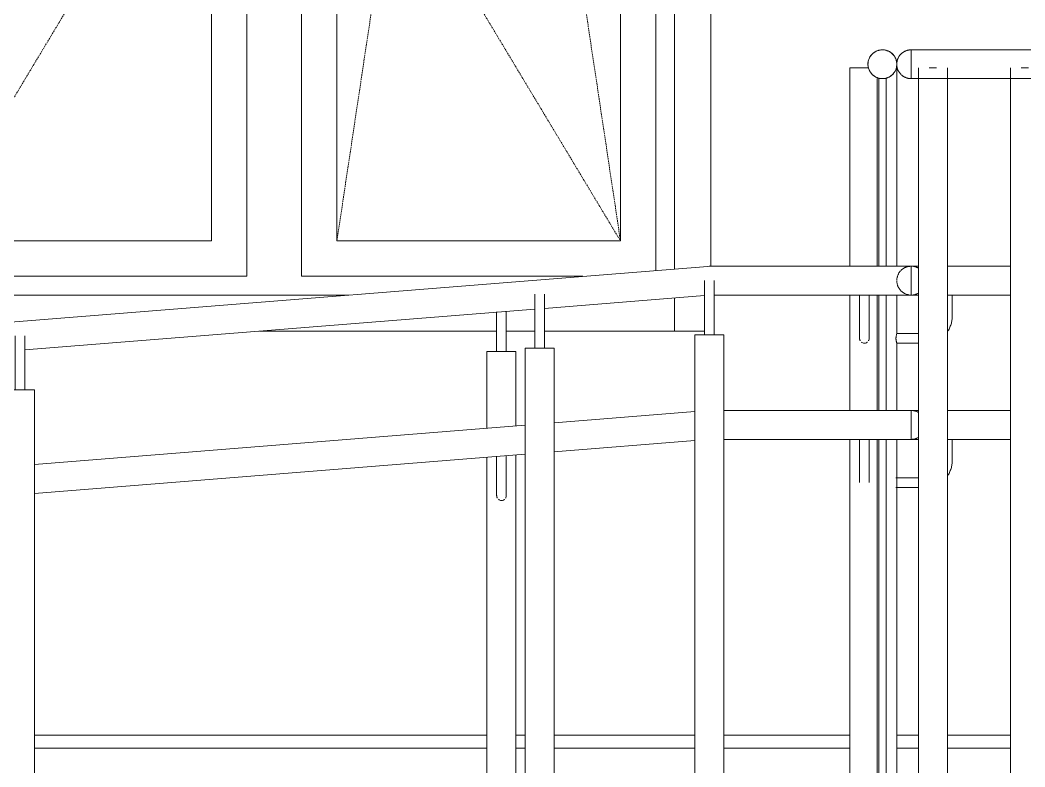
# Model space of a CAD drawing. Header units: millimetres. Extents: x -515342 to 330399, y -224905 to 507333.
# Drawn here: x 224521 to 225914, y -50973 to -49938 of the extents above; entities that cross this region are included whole.
import ezdxf

# ---------------------------------------------------------------- set-up
doc = ezdxf.new("R2010")
doc.units = ezdxf.units.MM
doc.linetypes.add('ASVP_Штриховая_ш2 п1', pattern=[3, 2, -1])
doc.layers.get('0').update_dxf_attribs({"lineweight": 0})
for name, color, linetype, lineweight in [('Витраж', 7, 'Continuous', 0), ('Ограждение', 7, 'Continuous', 0), ('Окна', 7, 'Continuous', 0), ('Окна открывание', 7, 'Continuous', 0), ('Стены внутренние', 7, 'Continuous', 0)]:
    doc.layers.add(name, color=color, linetype=linetype, lineweight=lineweight)

# ---------------------------------------------------------------- blocks, each defined once
blk = doc.blocks.new('Окно_ПВХ_2Створки_1Фрамуга-верх - АР_Окно_ОП_1820_h_х11700_2ст1фр-в-V136-Фасад А_-Д')
at = {"layer": 'Окна'}
for p, q in [((4901.9, 836), (4901.9, 2242)), ((4977.9, 836), (4977.9, 2242)), ((5468.9, 844.1), (5468.9, 2242)), ((4852.9, 2193), (4852.9, 885)), ((5026.9, 2193), (5026.9, 885)), ((5419.9, 2193), (5419.9, 885)), ((4459.9, 885), (4852.9, 885)), ((5026.9, 885), (5419.9, 885)), ((4410.9, 836), (4901.9, 836)), ((4977.9, 836), (5367.9, 836))]:
    blk.add_line(p, q, dxfattribs=at)
at = {"layer": 'Окна открывание', "linetype": 'ASVP_Штриховая_ш2 п1'}
for p, q in [((5223.4, 2193), (5026.9, 885)), ((5419.9, 885), (5223.4, 2193)), ((4852.9, 1539), (4459.9, 885)), ((5026.9, 1539), (5419.9, 885))]:
    blk.add_line(p, q, dxfattribs=at)
blk = doc.blocks.new('Прямоугольный импост - АР_Откос_Металлический_50х330 Коричневый Левый-V153-Фасад А_-Д')
at = {"layer": 'Витраж'}
for p, q in [((4384.9, 760), (4384.9, 810)), ((5042.9, 810), (4384.9, 810)), ((5494.9, 806), (5494.9, 760)), ((4417.9, 760), (4384.9, 760)), ((5248.5, 760), (4919.4, 760)), ((5301.4, 760), (5261.4, 760)), ((5494.9, 760), (5314.3, 760))]:
    blk.add_line(p, q, dxfattribs=at)
blk = doc.blocks.new('Прямоугольный импост - АР_Откос_Металлический_50х330 Коричневый Правый-V154-Фасад А_-Д')
at = {"layer": 'Витраж'}
for p, q in [((5494.9, 2620), (5494.9, 846.2)), ((5544.9, 2620), (5544.9, 850)), ((5494.9, 806), (5494.9, 760)), ((5536.4, 760), (5494.9, 760))]:
    blk.add_line(p, q, dxfattribs=at)
blk = doc.blocks.new('Ограждение - АР_Ограждение_Балясина_D40 доп поручень 700-9726300-Фасад А_-Д')
at = {"layer": 'Ограждение'}
for p, q in [((5301.2, 736.2), (5301.2, 784.5)), ((5314.5, 784.5), (5314.5, 736.2)), ((5287.9, -89.6), (5287.9, 736.2)), ((5307.9, 736.2), (5287.9, 736.2)), ((5327.9, 736.2), (5307.9, 736.2)), ((5327.9, 736.2), (5327.9, -92.8)), ((5327.9, -167.1), (5327.9, -218.8)), ((5287.9, -218.8), (5287.9, -170.3)), ((5307.9, -218.8), (5293.7, -218.8)), ((5322, -218.8), (5307.9, -218.8))]:
    blk.add_line(p, q, dxfattribs=at)
at = {"layer": 'Ограждение', "flags": 128}
for points in [[(5301.2, 784.5), (5301.2, 785.6), (5301.2, 786.7), (5301.2, 787.7), (5301.2, 788.8), (5301.2, 789.8), (5301.2, 790.9), (5301.2, 791.9), (5301.2, 792.9), (5301.2, 793.9), (5301.2, 794.9), (5301.2, 795.9), (5301.2, 796.8), (5301.2, 797.8), (5301.2, 798.7), (5301.2, 799.6), (5301.2, 800.5), (5301.2, 801.3), (5301.2, 802.1), (5301.2, 802.9), (5301.2, 803.7), (5301.2, 804.4), (5301.2, 805.1), (5301.2, 805.7), (5301.2, 806.4), (5301.2, 807), (5301.2, 807.5), (5301.2, 808.1), (5301.2, 808.5), (5301.2, 809), (5301.2, 809.4), (5301.2, 809.8), (5301.2, 810.1), (5301.2, 810.4), (5301.2, 810.6), (5301.2, 810.8), (5301.2, 811), (5301.2, 811.1), (5301.2, 811.2), (5301.2, 811.2)], [(5314.5, 811.2), (5314.5, 811.2), (5314.5, 811.1), (5314.5, 811), (5314.5, 810.9), (5314.5, 810.7), (5314.5, 810.4), (5314.5, 810.2), (5314.5, 809.8), (5314.5, 809.5), (5314.5, 809.1), (5314.5, 808.7), (5314.5, 808.2), (5314.5, 807.7), (5314.5, 807.1), (5314.5, 806.5), (5314.5, 805.9), (5314.5, 805.3), (5314.5, 804.6), (5314.5, 803.9), (5314.5, 803.1), (5314.5, 802.3), (5314.5, 801.5), (5314.5, 800.7), (5314.5, 799.8), (5314.5, 798.9), (5314.5, 798), (5314.5, 797.1), (5314.5, 796.2), (5314.5, 795.2), (5314.5, 794.2), (5314.5, 793.2), (5314.5, 792.2), (5314.5, 791.2), (5314.5, 790.1), (5314.5, 789.1), (5314.5, 788), (5314.5, 787), (5314.5, 785.9), (5314.5, 784.8), (5314.5, 784.5)]]:
    blk.add_lwpolyline(points, dxfattribs=at)
blk = doc.blocks.new('Ограждение - АР_Ограждение_Балясина_D40 доп поручень 700-V161-Фасад А_-Д')
at = {"layer": 'Ограждение'}
for p, q in [((4581.2, 678.6), (4581.2, 726.9)), ((4594.5, 726.9), (4594.5, 678.6)), ((4567.9, -32), (4567.9, 678.6)), ((4587.9, 678.6), (4567.9, 678.6)), ((4607.9, 678.6), (4587.9, 678.6)), ((4607.9, 678.6), (4607.9, -35.2)), ((4567.9, -187.8), (4567.9, -72.1)), ((4607.9, -75.3), (4607.9, -184.6)), ((4567.9, -232), (4567.9, -227.8)), ((4607.9, -224.6), (4607.9, -235.2)), ((4567.9, -276.4), (4567.9, -272.1)), ((4587.9, -276.4), (4573.7, -276.4)), ((4602, -276.4), (4587.9, -276.4))]:
    blk.add_line(p, q, dxfattribs=at)
at = {"layer": 'Ограждение', "flags": 128}
for points in [[(4581.2, 726.9), (4581.2, 728), (4581.2, 729.1), (4581.2, 730.1), (4581.2, 731.2), (4581.2, 732.2), (4581.2, 733.3), (4581.2, 734.3), (4581.2, 735.3), (4581.2, 736.3), (4581.2, 737.3), (4581.2, 738.3), (4581.2, 739.2), (4581.2, 740.2), (4581.2, 741.1), (4581.2, 742), (4581.2, 742.9), (4581.2, 743.7), (4581.2, 744.5), (4581.2, 745.3), (4581.2, 746.1), (4581.2, 746.8), (4581.2, 747.5), (4581.2, 748.1), (4581.2, 748.8), (4581.2, 749.4), (4581.2, 749.9), (4581.2, 750.5), (4581.2, 750.9), (4581.2, 751.4), (4581.2, 751.8), (4581.2, 752.2), (4581.2, 752.5), (4581.2, 752.8), (4581.2, 753), (4581.2, 753.2), (4581.2, 753.4), (4581.2, 753.5), (4581.2, 753.6), (4581.2, 753.6)], [(4594.5, 753.6), (4594.5, 753.6), (4594.5, 753.5), (4594.5, 753.4), (4594.5, 753.3), (4594.5, 753.1), (4594.5, 752.8), (4594.5, 752.6), (4594.5, 752.2), (4594.5, 751.9), (4594.5, 751.5), (4594.5, 751.1), (4594.5, 750.6), (4594.5, 750.1), (4594.5, 749.5), (4594.5, 748.9), (4594.5, 748.3), (4594.5, 747.7), (4594.5, 747), (4594.5, 746.3), (4594.5, 745.5), (4594.5, 744.7), (4594.5, 743.9), (4594.5, 743.1), (4594.5, 742.2), (4594.5, 741.3), (4594.5, 740.4), (4594.5, 739.5), (4594.5, 738.6), (4594.5, 737.6), (4594.5, 736.6), (4594.5, 735.6), (4594.5, 734.6), (4594.5, 733.6), (4594.5, 732.5), (4594.5, 731.5), (4594.5, 730.4), (4594.5, 729.4), (4594.5, 728.3), (4594.5, 727.2), (4594.5, 726.9)]]:
    blk.add_lwpolyline(points, dxfattribs=at)
blk = doc.blocks.new('Ограждение - АР_Ограждение_Балясина_D40 доп поручень 700-V178-Фасад А_-Д')
at = {"layer": 'Ограждение'}
for p, q in [((5536.2, 755), (5536.2, 803.3)), ((5549.5, 803.3), (5549.5, 755)), ((5522.9, -108.4), (5522.9, 755)), ((5542.9, 755), (5522.9, 755)), ((5562.9, 755), (5542.9, 755)), ((5562.9, 755), (5562.9, -50)), ((5562.9, -100), (5562.9, -110)), ((5522.9, -200), (5522.9, -151.5)), ((5562.9, -150), (5562.9, -200)), ((5542.9, -200), (5528.7, -200)), ((5557, -200), (5542.9, -200))]:
    blk.add_line(p, q, dxfattribs=at)
at = {"layer": 'Ограждение', "flags": 128}
for points in [[(5536.2, 803.3), (5536.2, 804.4), (5536.2, 805.5), (5536.2, 806.5), (5536.2, 807.6), (5536.2, 808.6), (5536.2, 809.7), (5536.2, 810.7), (5536.2, 811.7), (5536.2, 812.7), (5536.2, 813.7), (5536.2, 814.7), (5536.2, 815.6), (5536.2, 816.6), (5536.2, 817.5), (5536.2, 818.4), (5536.2, 819.3), (5536.2, 820.1), (5536.2, 820.9), (5536.2, 821.7), (5536.2, 822.5), (5536.2, 823.2), (5536.2, 823.9), (5536.2, 824.5), (5536.2, 825.2), (5536.2, 825.8), (5536.2, 826.3), (5536.2, 826.9), (5536.2, 827.3), (5536.2, 827.8), (5536.2, 828.2), (5536.2, 828.6), (5536.2, 828.9), (5536.2, 829.2), (5536.2, 829.4), (5536.2, 829.6), (5536.2, 829.8), (5536.2, 829.9), (5536.2, 830), (5536.2, 830)], [(5549.5, 830), (5549.5, 830), (5549.5, 829.9), (5549.5, 829.8), (5549.5, 829.7), (5549.5, 829.5), (5549.5, 829.2), (5549.5, 829), (5549.5, 828.6), (5549.5, 828.3), (5549.5, 827.9), (5549.5, 827.5), (5549.5, 827), (5549.5, 826.5), (5549.5, 825.9), (5549.5, 825.3), (5549.5, 824.7), (5549.5, 824.1), (5549.5, 823.4), (5549.5, 822.7), (5549.5, 821.9), (5549.5, 821.1), (5549.5, 820.3), (5549.5, 819.5), (5549.5, 818.6), (5549.5, 817.7), (5549.5, 816.8), (5549.5, 815.9), (5549.5, 815), (5549.5, 814), (5549.5, 813), (5549.5, 812), (5549.5, 811), (5549.5, 810), (5549.5, 808.9), (5549.5, 807.9), (5549.5, 806.8), (5549.5, 805.8), (5549.5, 804.7), (5549.5, 803.6), (5549.5, 803.3)]]:
    blk.add_lwpolyline(points, dxfattribs=at)
blk = doc.blocks.new('Ограждение - Ограждение-9721694-Фасад А_-Д')
for name in ['Ограждение - АР_Ограждение_Балясина_D40 доп поручень 700-V178-Фасад А_-Д', 'Ограждение - АР_Ограждение_Балясина_D40 доп поручень 700-9726300-Фасад А_-Д', 'Ограждение - АР_Ограждение_Балясина_D40 доп поручень 700-V161-Фасад А_-Д']:
    blk.add_blockref(name, (0, 0))
blk = doc.blocks.new('Ограждение - АР_Ограждение_Балясина_D40 доп поручень 700-V180-Фасад А_-Д')
at = {"layer": 'Ограждение'}
for p, q in [((5248.3, 780.3), (5248.3, 732)), ((5261.6, 732), (5261.6, 780.3)), ((5234.9, 732), (5234.9, 625.9)), ((5234.9, 732), (5254.9, 732)), ((5254.9, 732), (5274.9, 732)), ((5274.9, 628.6), (5274.9, 732)), ((5234.9, 585.3), (5234.9, -74.6)), ((5248.3, 586.3), (5248.3, 558.6)), ((5261.6, 558.6), (5261.6, 587.4)), ((5274.9, -71.4), (5274.9, 588.5))]:
    blk.add_line(p, q, dxfattribs=at)
at = {"layer": 'Ограждение', "flags": 128}
for points in [[(5248.3, 780.3), (5248.3, 781.4), (5248.3, 782.4), (5248.3, 783.5), (5248.3, 784.5), (5248.3, 785.6), (5248.3, 786.6)], [(5261.6, 786.9), (5261.6, 785.9), (5261.6, 784.8), (5261.6, 783.8), (5261.6, 782.7), (5261.6, 781.7), (5261.6, 780.6), (5261.6, 780.3)], [(5248.3, 558.6), (5248.3, 557.6), (5248.3, 556.5), (5248.3, 555.4), (5248.3, 554.4), (5248.3, 553.3), (5248.3, 552.3), (5248.3, 551.3), (5248.3, 550.2), (5248.3, 549.2), (5248.3, 548.2), (5248.3, 547.3), (5248.3, 546.3), (5248.3, 545.4), (5248.3, 544.5), (5248.3, 543.6), (5248.3, 542.7), (5248.3, 541.9), (5248.3, 541.1), (5248.3, 540.3), (5248.3, 539.5), (5248.3, 538.8), (5248.3, 538.1), (5248.3, 537.4), (5248.3, 536.8), (5248.3, 536.2), (5248.3, 535.6), (5248.3, 535.1), (5248.3, 534.6), (5248.3, 534.2), (5248.3, 533.8), (5248.3, 533.4), (5248.3, 533.1), (5248.3, 532.8), (5248.3, 532.6), (5248.3, 532.4), (5248.3, 532.2), (5248.3, 532.1), (5248.3, 532), (5248.3, 532)], [(5261.6, 532), (5261.6, 532), (5261.6, 532.1), (5261.6, 532.2), (5261.6, 532.3), (5261.6, 532.5), (5261.6, 532.7), (5261.6, 533), (5261.6, 533.3), (5261.6, 533.7), (5261.6, 534.1), (5261.6, 534.5), (5261.6, 535), (5261.6, 535.5), (5261.6, 536), (5261.6, 536.6), (5261.6, 537.2), (5261.6, 537.9), (5261.6, 538.6), (5261.6, 539.3), (5261.6, 540.1), (5261.6, 540.8), (5261.6, 541.6), (5261.6, 542.5), (5261.6, 543.3), (5261.6, 544.2), (5261.6, 545.1), (5261.6, 546.1), (5261.6, 547), (5261.6, 548), (5261.6, 549), (5261.6, 550), (5261.6, 551), (5261.6, 552), (5261.6, 553.1), (5261.6, 554.1), (5261.6, 555.2), (5261.6, 556.2), (5261.6, 557.3), (5261.6, 558.3), (5261.6, 558.6)]]:
    blk.add_lwpolyline(points, dxfattribs=at)
at = {"layer": 'Ограждение'}
for points, knots in [([(5249.2, 528.6), (5249, 529), (5248.7, 529.7), (5248.4, 530.7), (5248.3, 531.5), (5248.3, 532.1), (5248.3, 532.5), (5248.3, 532.6)], [0.3333333, 0.3333333, 0.3333333, 0.3333333, 0.3888889, 0.4444444, 0.4791667, 0.5138889, 0.5283723, 0.5283723, 0.5283723, 0.5283723]), ([(5261.6, 532.4), (5261.6, 532.2), (5261.6, 531.7), (5261.5, 530.9), (5261.3, 530), (5261, 529.2), (5260.8, 528.7), (5260.7, 528.6)], [0.4791667, 0.4791667, 0.4791667, 0.4791667, 0.5138889, 0.5486111, 0.5833333, 0.6527778, 0.6666667, 0.6666667, 0.6666667, 0.6666667]), ([(5259.2, 526.9), (5259.2, 526.8), (5258.7, 526.4), (5257.4, 525.6), (5256, 525.3), (5254.9, 525.3)], [0.7777778, 0.7777778, 0.7777778, 0.7777778, 0.7916667, 0.8611111, 1, 1, 1, 1])]:
    blk.add_open_spline(points, degree=3, knots=knots, dxfattribs=at)
blk.add_open_spline([(5254.9, 525.3), (5254.1, 525.3), (5252.6, 525.6), (5251.2, 526.4), (5250.7, 526.9)], degree=3, dxfattribs=at)
blk = doc.blocks.new('Ограждение - Ограждение-9721698-Фасад А_-Д')
blk.add_blockref('Ограждение - АР_Ограждение_Балясина_D40 доп поручень 700-V180-Фасад А_-Д', (0, 0))
blk = doc.blocks.new('Тип верхнего поручня - АР_Ограждение_Ограничение_D40-138916-Фасад А_-Д')
at = {"layer": 'Ограждение', "flags": 128}
for points in [[(5822.9, 850), (5823.7, 850), (5824.5, 849.9), (5825.2, 849.9), (5826, 849.7), (5826.8, 849.6), (5827.6, 849.4), (5828.4, 849.2), (5829.1, 849), (5829.9, 848.7), (5830.6, 848.4), (5831.4, 848.1), (5832.1, 847.7), (5832.8, 847.4)], [(5833, 812.8), (5832.3, 812.4), (5831.6, 812), (5830.8, 811.7), (5830.1, 811.4), (5829.3, 811.1), (5828.6, 810.8), (5827.8, 810.6), (5827, 810.4), (5826.3, 810.3), (5825.5, 810.2), (5824.7, 810.1), (5823.9, 810), (5823.1, 810), (5822.9, 810)]]:
    blk.add_lwpolyline(points, dxfattribs=at)
blk = doc.blocks.new('Тип верхнего поручня - Верхний поручень_Внутренний_-9721743-Фасад А_-Д')
at = {"layer": 'Ограждение'}
for p, q in [((5540.9, 849.8), (-455.2, 370.2)), ((5822.9, 850), (5544.8, 850)), ((5822.9, 850), (5822.9, 830)), ((5822.9, 830), (5822.9, 810)), ((5314.5, 791.6), (5536.2, 809.3)), ((5549.5, 810), (5822.9, 810)), ((4594.5, 734), (5301.2, 790.5))]:
    blk.add_line(p, q, dxfattribs=at)
at = {"layer": 'Ограждение', "flags": 128}
blk.add_lwpolyline([(5544.8, 850), (5542.8, 850), (5540.9, 849.8)], dxfattribs=at)
blk = doc.blocks.new('Тип перил - АР_Ограждение_Ограничение_D40-138916-Фасад А_-Д')
at = {"layer": 'Ограждение', "flags": 128}
for points in [[(5822.9, 650), (5823.7, 650), (5824.5, 649.9), (5825.2, 649.9), (5826, 649.7), (5826.8, 649.6), (5827.6, 649.4), (5828.4, 649.2), (5829.1, 649), (5829.9, 648.7), (5830.6, 648.4), (5831.4, 648.1), (5832.1, 647.7), (5832.8, 647.4)], [(5833, 612.8), (5832.3, 612.4), (5831.6, 612), (5830.8, 611.7), (5830.1, 611.4), (5829.3, 611.1), (5828.6, 610.8), (5827.8, 610.6), (5827, 610.4), (5826.3, 610.3), (5825.5, 610.2), (5824.7, 610.1), (5823.9, 610), (5823.1, 610), (5822.9, 610)]]:
    blk.add_lwpolyline(points, dxfattribs=at)
blk = doc.blocks.new('Тип перил - Перила_Внутренний_-9721764-Фасад А_-Д')
at = {"layer": 'Ограждение'}
for p, q in [((5522.9, 648.4), (5327.8, 632.8)), ((5822.9, 650), (5563.1, 650)), ((5822.9, 650), (5822.9, 630)), ((5287.9, 629.6), (4607.8, 575.2)), ((5822.9, 630), (5822.9, 610)), ((5327.7, 592.7), (5522.9, 608.3)), ((5563.1, 610), (5822.9, 610)), ((4607.7, 535.1), (5287.9, 589.5))]:
    blk.add_line(p, q, dxfattribs=at)
blk = doc.blocks.new('Тип верхнего поручня - Верхний поручень_Внутренний_-9721785-Фасад А_-Д')
at = {"layer": 'Ограждение', "flags": 128}
blk.add_lwpolyline([(5544.8, 850), (5542.8, 850), (5540.9, 849.8)], dxfattribs=at)
blk = doc.blocks.new('Ограждение - АР_Ограждение_Ограничение_D40-138916-Фасад А_-Д')
at = {"layer": 'Ограждение', "flags": 128}
for points in [[(5802.8, 830.8), (5802.8, 831.6), (5802.9, 832.4), (5803, 833.2), (5803.2, 834), (5803.4, 834.8), (5803.6, 835.5), (5803.8, 836.3), (5804.1, 837), (5804.4, 837.8), (5804.7, 838.5), (5805, 839.2), (5805.4, 839.9), (5805.8, 840.6), (5806.3, 841.3), (5806.7, 841.9), (5807.2, 842.6), (5807.7, 843.2), (5808.3, 843.8), (5808.8, 844.3), (5809.4, 844.9), (5810, 845.4), (5810.7, 845.9), (5811.3, 846.4), (5812, 846.8), (5812.7, 847.2), (5813.4, 847.6), (5814.1, 848), (5814.8, 848.3), (5815.5, 848.6), (5816.3, 848.9), (5817, 849.2), (5817.8, 849.4), (5818.6, 849.6), (5819.4, 849.7), (5820.2, 849.8), (5821, 849.9), (5821.8, 850), (5822.6, 850), (5822.8, 850)], [(5822.8, 810), (5822, 810), (5821.2, 810.1), (5820.4, 810.1), (5819.6, 810.3), (5818.8, 810.4), (5818, 810.6), (5817.3, 810.8), (5816.5, 811), (5815.7, 811.3), (5815, 811.6), (5814.3, 811.9), (5813.5, 812.3), (5812.8, 812.6), (5812.2, 813.1), (5811.5, 813.5), (5810.8, 814), (5810.2, 814.4), (5809.6, 815), (5809, 815.5), (5808.4, 816.1), (5807.9, 816.7), (5807.4, 817.3), (5806.9, 817.9), (5806.4, 818.5), (5805.9, 819.2), (5805.5, 819.9), (5805.1, 820.6), (5804.8, 821.3), (5804.4, 822), (5804.1, 822.8), (5803.9, 823.5), (5803.6, 824.3), (5803.4, 825), (5803.2, 825.8), (5803.1, 826.6), (5802.9, 827.4), (5802.9, 828.2), (5802.8, 829), (5802.8, 829.8)]]:
    blk.add_lwpolyline(points, dxfattribs=at)
blk = doc.blocks.new('Ограждение - АР_Ограждение_Ограничение_D40-V230-Фасад А_-Д')
at = {"layer": 'Ограждение', "flags": 128}
for points in [[(5802.8, 1130), (5802.8, 1130.8), (5802.8, 1131.6), (5802.9, 1132.4), (5803, 1133.2), (5803.2, 1134), (5803.4, 1134.8), (5803.6, 1135.5), (5803.8, 1136.3), (5804.1, 1137), (5804.4, 1137.8), (5804.7, 1138.5), (5805, 1139.2), (5805.4, 1139.9), (5805.8, 1140.6), (5806.3, 1141.3), (5806.7, 1141.9), (5807.2, 1142.6), (5807.7, 1143.2), (5808.3, 1143.8), (5808.8, 1144.3), (5809.4, 1144.9), (5810, 1145.4), (5810.7, 1145.9), (5811.3, 1146.4), (5812, 1146.8), (5812.7, 1147.2), (5813.4, 1147.6), (5814.1, 1148), (5814.8, 1148.3), (5815.5, 1148.6), (5816.3, 1148.9), (5817, 1149.2), (5817.8, 1149.4), (5818.6, 1149.6), (5819.4, 1149.7), (5820.2, 1149.8), (5821, 1149.9), (5821.8, 1150), (5822.6, 1150), (5822.8, 1150)], [(5822.8, 1110), (5822, 1110), (5821.2, 1110.1), (5820.4, 1110.1), (5819.6, 1110.3), (5818.8, 1110.4), (5818, 1110.6), (5817.3, 1110.8), (5816.5, 1111), (5815.7, 1111.3), (5815, 1111.6), (5814.3, 1111.9), (5813.5, 1112.3), (5812.8, 1112.6), (5812.2, 1113.1), (5811.5, 1113.5), (5810.8, 1114), (5810.2, 1114.4), (5809.6, 1115), (5809, 1115.5), (5808.4, 1116.1), (5807.9, 1116.7), (5807.4, 1117.3), (5806.9, 1117.9), (5806.4, 1118.5), (5805.9, 1119.2), (5805.5, 1119.9), (5805.1, 1120.6), (5804.8, 1121.3), (5804.4, 1122), (5804.1, 1122.8), (5803.9, 1123.5), (5803.6, 1124.3), (5803.4, 1125), (5803.2, 1125.8), (5803.1, 1126.6), (5802.9, 1127.4), (5802.9, 1128.2), (5802.8, 1129), (5802.8, 1129.8), (5802.8, 1130)]]:
    blk.add_lwpolyline(points, dxfattribs=at)
blk = doc.blocks.new('Ограждение - АР_Ограждение_Балясина_D40 доп поручень 700_900-10028975-Фасад А_-Д')
at = {"layer": 'Ограждение'}
for p, q in [((5960.4, 1125), (5960.4, -110)), ((5975.2, 1125), (5980.4, 1125)), ((5980.4, 1125), (5985.5, 1125))]:
    blk.add_line(p, q, dxfattribs=at)
blk = doc.blocks.new('Ограждение - АР_Ограждение_Балясина_D40 доп поручень 700_900-V240-Фасад А_-Д')
at = {"layer": 'Ограждение'}
for p, q in [((5832.9, 1125), (5832.9, -110.2)), ((5847.7, 1125), (5852.9, 1125)), ((5852.9, 1125), (5858, 1125)), ((5872.9, -110.2), (5872.9, 1125))]:
    blk.add_line(p, q, dxfattribs=at)
blk = doc.blocks.new('Ограждение - Ограждение-9728431-Фасад А_-Д')
for name in ['Ограждение - АР_Ограждение_Балясина_D40 доп поручень 700_900-V240-Фасад А_-Д', 'Ограждение - АР_Ограждение_Балясина_D40 доп поручень 700_900-10028975-Фасад А_-Д']:
    blk.add_blockref(name, (0, 0))
blk = doc.blocks.new('Тип верхнего поручня - АР_Ограждение_Ограничение_D40-V228-Фасад А_-Д')
at = {"layer": 'Ограждение', "flags": 128}
for points in [[(-885.1, -620), (-885, -619.2), (-885, -618.4), (-884.9, -617.6), (-884.8, -616.8), (-884.7, -616), (-884.5, -615.2), (-884.3, -614.5), (-884, -613.7), (-883.8, -613), (-883.5, -612.2), (-883.2, -611.5), (-882.8, -610.8), (-882.4, -610.1), (-882, -609.4), (-881.6, -608.7), (-881.1, -608.1), (-880.6, -607.4), (-880.1, -606.8), (-879.6, -606.2), (-879, -605.7), (-878.4, -605.1), (-877.8, -604.6), (-877.2, -604.1), (-876.5, -603.6), (-875.9, -603.2), (-875.2, -602.8), (-874.5, -602.4), (-873.8, -602), (-873, -601.7), (-872.3, -601.4), (-871.6, -601.1), (-870.8, -600.8), (-870, -600.6), (-869.2, -600.4), (-868.5, -600.3), (-867.7, -600.2), (-866.9, -600.1), (-866.1, -600), (-865.3, -600), (-865.1, -600)], [(-865.1, -640), (-865.9, -640), (-866.7, -639.9), (-867.5, -639.9), (-868.2, -639.7), (-869, -639.6), (-869.8, -639.4), (-870.6, -639.2), (-871.4, -639), (-872.1, -638.7), (-872.8, -638.4), (-873.6, -638.1), (-874.3, -637.7), (-875, -637.4), (-875.7, -636.9), (-876.4, -636.5), (-877, -636), (-877.6, -635.6), (-878.2, -635), (-878.8, -634.5), (-879.4, -633.9), (-880, -633.3), (-880.5, -632.7), (-881, -632.1), (-881.4, -631.5), (-881.9, -630.8), (-882.3, -630.1), (-882.7, -629.4), (-883.1, -628.7), (-883.4, -628), (-883.7, -627.2), (-884, -626.5), (-884.2, -625.7), (-884.4, -625), (-884.6, -624.2), (-884.8, -623.4), (-884.9, -622.6), (-885, -621.8), (-885, -621), (-885.1, -620.2), (-885.1, -620)]]:
    blk.add_lwpolyline(points, dxfattribs=at)
blk = doc.blocks.new('Тип верхнего поручня - Верхний поручень_Внутренний_-9728835-Фасад А_-Д')
at = {"layer": 'Ограждение'}
for p, q in [((5852.9, 1150), (5822.8, 1150)), ((5822.8, 1130), (5822.8, 1150)), ((7082.5, 1150), (5852.9, 1150)), ((5822.8, 1110), (5822.8, 1130)), ((5822.8, 1110), (5852.9, 1110)), ((5852.9, 1110), (7082.5, 1110))]:
    blk.add_line(p, q, dxfattribs=at)
blk = doc.blocks.new('Тип перил - АР_Ограждение_Ограничение_D40-V243-Фасад А_-Д')
at = {"layer": 'Ограждение', "flags": 128}
for points in [[(5802.8, 830.8), (5802.8, 831.6), (5802.9, 832.4), (5803, 833.2), (5803.2, 834), (5803.4, 834.8), (5803.6, 835.5), (5803.8, 836.3), (5804.1, 837), (5804.4, 837.8), (5804.7, 838.5), (5805, 839.2), (5805.4, 839.9), (5805.8, 840.6), (5806.3, 841.3), (5806.7, 841.9), (5807.2, 842.6), (5807.7, 843.2), (5808.3, 843.8), (5808.8, 844.3), (5809.4, 844.9), (5810, 845.4), (5810.7, 845.9), (5811.3, 846.4), (5812, 846.8), (5812.7, 847.2), (5813.4, 847.6), (5814.1, 848), (5814.8, 848.3), (5815.5, 848.6), (5816.3, 848.9), (5817, 849.2), (5817.8, 849.4), (5818.6, 849.6), (5819.4, 849.7), (5820.2, 849.8), (5821, 849.9), (5821.8, 850), (5822.6, 850), (5822.8, 850)], [(5822.8, 810), (5822, 810), (5821.2, 810.1), (5820.4, 810.1), (5819.6, 810.3), (5818.8, 810.4), (5818, 810.6), (5817.3, 810.8), (5816.5, 811), (5815.7, 811.3), (5815, 811.6), (5814.3, 811.9), (5813.5, 812.3), (5812.8, 812.6), (5812.2, 813.1), (5811.5, 813.5), (5810.8, 814), (5810.2, 814.4), (5809.6, 815), (5809, 815.5), (5808.4, 816.1), (5807.9, 816.7), (5807.4, 817.3), (5806.9, 817.9), (5806.4, 818.5), (5805.9, 819.2), (5805.5, 819.9), (5805.1, 820.6), (5804.8, 821.3), (5804.4, 822), (5804.1, 822.8), (5803.9, 823.5), (5803.6, 824.3), (5803.4, 825), (5803.2, 825.8), (5803.1, 826.6), (5802.9, 827.4), (5802.9, 828.2), (5802.8, 829), (5802.8, 829.8)]]:
    blk.add_lwpolyline(points, dxfattribs=at)
blk = doc.blocks.new('Тип перил - Перила_Внутренний_-9728852-Фасад А_-Д')
at = {"layer": 'Ограждение'}
for p, q in [((5833, 850), (5822.8, 850)), ((5822.8, 830), (5822.8, 850)), ((5960.5, 850), (5872.9, 850)), ((5822.8, 810), (5822.8, 830)), ((5822.8, 810), (5833, 810)), ((5872.9, 810), (5960.5, 810))]:
    blk.add_line(p, q, dxfattribs=at)
blk = doc.blocks.new('Тип перил - Перила_Внутренний_-9728893-Фасад А_-Д')
at = {"layer": 'Ограждение'}
for p, q in [((5832.9, 650), (5822.8, 650)), ((5822.8, 630), (5822.8, 650)), ((5960.4, 650), (5872.9, 650)), ((5822.8, 610), (5822.8, 630)), ((5822.8, 610), (5832.9, 610)), ((5872.9, 610), (5960.4, 610))]:
    blk.add_line(p, q, dxfattribs=at)
blk = doc.blocks.new('Ограждение - АР_Ограждение_Балясина_D40 доп поручень 700_900-10028959-Фасад А_-Д')
at = {"layer": 'Ограждение'}
for p, q in [((5802.2, 1125), (5802.9, 1125)), ((5802.9, 850), (5802.9, 1125)), ((5802.9, 756.7), (5802.9, 810)), ((5879.5, 780), (5879.5, 810)), ((5833, 756.7), (5802.9, 756.7)), ((5802.9, 650), (5802.9, 743.3)), ((5802.9, 743.3), (5833, 743.3)), ((5802.9, -50), (5802.9, 610)), ((5879.5, 580), (5879.5, 610)), ((5832.9, 556.7), (5801.7, 556.7)), ((5801.7, 543.3), (5832.9, 543.3))]:
    blk.add_line(p, q, dxfattribs=at)
at = {"layer": 'Ограждение', "flags": 128}
for points in [[(5872.9, 759), (5873.7, 760.2), (5874.5, 761.4), (5875.2, 762.7), (5875.9, 764), (5876.5, 765.4), (5877, 766.7), (5877.5, 768.1), (5878, 769.5), (5878.4, 770.9), (5878.7, 772.3), (5879, 773.8), (5879.2, 775.2), (5879.4, 776.7), (5879.5, 778.1), (5879.5, 779.6), (5879.5, 780)], [(5872.9, 559), (5873.7, 560.2), (5874.5, 561.4), (5875.2, 562.7), (5875.9, 564), (5876.5, 565.4), (5877, 566.7), (5877.5, 568.1), (5878, 569.5), (5878.4, 570.9), (5878.7, 572.3), (5879, 573.8), (5879.2, 575.2), (5879.4, 576.7), (5879.5, 578.1), (5879.5, 579.6), (5879.5, 580)]]:
    blk.add_lwpolyline(points, dxfattribs=at)
at = {"layer": 'Ограждение'}
blk.add_open_spline([(5802.9, 743.3), (5802.9, 743.3), (5802.8, 743.6), (5802.5, 744.6), (5802.2, 745.7), (5802, 746.6), (5801.8, 747.7), (5801.7, 748.7), (5801.7, 749.6), (5801.7, 750.3), (5801.7, 751), (5801.8, 752), (5802, 753.1), (5802.2, 754.3), (5802.4, 755.3), (5802.7, 756.3), (5802.9, 756.7), (5802.9, 756.7)], degree=3, knots=[0, 0, 0, 0, 0.111111, 0.222222, 0.277778, 0.333333, 0.388889, 0.444444, 0.479167, 0.513889, 0.548611, 0.583333, 0.652778, 0.722222, 0.791667, 0.861111, 1, 1, 1, 1], dxfattribs=at)
blk = doc.blocks.new('Ограждение - АР_Ограждение_Балясина_10-V262-Фасад А_-Д')
at = {"layer": 'Ограждение'}
for p, q in [((5787.9, 1110), (5777.9, 1110)), ((5787.9, 850), (5787.9, 1110)), ((5787.9, 650.6), (5787.9, 810)), ((5787.9, -10), (5787.9, 610))]:
    blk.add_line(p, q, dxfattribs=at)
blk = doc.blocks.new('Ограждение - АР_Ограждение_Балясина_D40 доп поручень 700_900-V263-Фасад А_-Д')
at = {"layer": 'Ограждение', "flags": 128}
for points in [[(5872.9, 759), (5873.7, 760.2), (5874.5, 761.4), (5875.2, 762.7), (5875.9, 764), (5876.5, 765.4), (5877, 766.7), (5877.5, 768.1), (5878, 769.5), (5878.4, 770.9), (5878.7, 772.3), (5879, 773.8), (5879.2, 775.2), (5879.4, 776.7), (5879.5, 778.1), (5879.5, 779.6), (5879.5, 780)], [(5872.9, 559), (5873.7, 560.2), (5874.5, 561.4), (5875.2, 562.7), (5875.9, 564), (5876.5, 565.4), (5877, 566.7), (5877.5, 568.1), (5878, 569.5), (5878.4, 570.9), (5878.7, 572.3), (5879, 573.8), (5879.2, 575.2), (5879.4, 576.7), (5879.5, 578.1), (5879.5, 579.6), (5879.5, 580)]]:
    blk.add_lwpolyline(points, dxfattribs=at)
blk = doc.blocks.new('Ограждение - АР_Ограждение_Балясина_10-V264-Фасад А_-Д')
at = {"layer": 'Ограждение'}
for p, q in [((5775.4, 850), (5775.4, 1110)), ((5775.4, 650.6), (5775.4, 810)), ((5775.4, -10), (5775.4, 610))]:
    blk.add_line(p, q, dxfattribs=at)
blk = doc.blocks.new('Ограждение - АР_Ограждение_Балясина_D40 доп поручень 700_900-V265-Фасад А_-Д')
at = {"layer": 'Ограждение'}
for p, q in [((5737.9, 1125), (5737.9, 850)), ((5737.9, 1125), (5757.9, 1125)), ((5757.9, 1125), (5763, 1125)), ((5777.9, 850), (5777.9, 1110.8)), ((5737.9, 810), (5737.9, 650)), ((5751.2, 810.2), (5751.2, 780)), ((5764.5, 780), (5764.5, 810.1)), ((5777.9, 650.6), (5777.9, 810)), ((5737.9, 610), (5737.9, -50)), ((5751.2, 610.2), (5751.2, 580)), ((5764.5, 580), (5764.5, 610.1)), ((5777.9, -50), (5777.9, 610))]:
    blk.add_line(p, q, dxfattribs=at)
at = {"layer": 'Ограждение', "flags": 128}
for points in [[(5751.2, 780), (5751.2, 778.8), (5751.2, 777.6), (5751.2, 776.4), (5751.2, 775.2), (5751.2, 774), (5751.2, 772.9), (5751.2, 771.7), (5751.2, 770.6), (5751.2, 769.4), (5751.2, 768.3), (5751.2, 767.2), (5751.2, 766.1), (5751.2, 765.1), (5751.2, 764.1), (5751.2, 763.1), (5751.2, 762.1), (5751.2, 761.1), (5751.2, 760.2), (5751.2, 759.3), (5751.2, 758.5), (5751.2, 757.7), (5751.2, 756.9), (5751.2, 756.1), (5751.2, 755.4), (5751.2, 754.8), (5751.2, 754.1), (5751.2, 753.5), (5751.2, 753), (5751.2, 752.5), (5751.2, 752), (5751.2, 751.6), (5751.2, 751.3), (5751.2, 750.9), (5751.2, 750.7), (5751.2, 750.4), (5751.2, 750.3), (5751.2, 750.1), (5751.2, 750), (5751.2, 750)], [(5764.5, 750), (5764.5, 750), (5764.5, 750.1), (5764.5, 750.2), (5764.5, 750.4), (5764.5, 750.6), (5764.5, 750.9), (5764.5, 751.2), (5764.5, 751.5), (5764.5, 751.9), (5764.5, 752.4), (5764.5, 752.9), (5764.5, 753.4), (5764.5, 754), (5764.5, 754.6), (5764.5, 755.2), (5764.5, 755.9), (5764.5, 756.7), (5764.5, 757.4), (5764.5, 758.3), (5764.5, 759.1), (5764.5, 760), (5764.5, 760.9), (5764.5, 761.8), (5764.5, 762.8), (5764.5, 763.8), (5764.5, 764.8), (5764.5, 765.9), (5764.5, 766.9), (5764.5, 768), (5764.5, 769.1), (5764.5, 770.3), (5764.5, 771.4), (5764.5, 772.6), (5764.5, 773.7), (5764.5, 774.9), (5764.5, 776.1), (5764.5, 777.3), (5764.5, 778.5), (5764.5, 779.7), (5764.5, 780)], [(5751.2, 580), (5751.2, 578.8), (5751.2, 577.6), (5751.2, 576.4), (5751.2, 575.2), (5751.2, 574), (5751.2, 572.9), (5751.2, 571.7), (5751.2, 570.6), (5751.2, 569.4), (5751.2, 568.3), (5751.2, 567.2), (5751.2, 566.1), (5751.2, 565.1), (5751.2, 564.1), (5751.2, 563.1), (5751.2, 562.1), (5751.2, 561.1), (5751.2, 560.2), (5751.2, 559.3), (5751.2, 558.5), (5751.2, 557.7), (5751.2, 556.9), (5751.2, 556.1), (5751.2, 555.4), (5751.2, 554.8), (5751.2, 554.1), (5751.2, 553.5), (5751.2, 553), (5751.2, 552.5), (5751.2, 552), (5751.2, 551.6), (5751.2, 551.3), (5751.2, 550.9), (5751.2, 550.7), (5751.2, 550.4), (5751.2, 550.3), (5751.2, 550.1), (5751.2, 550), (5751.2, 550)], [(5764.5, 550), (5764.5, 550), (5764.5, 550.1), (5764.5, 550.2), (5764.5, 550.4), (5764.5, 550.6), (5764.5, 550.9), (5764.5, 551.2), (5764.5, 551.5), (5764.5, 551.9), (5764.5, 552.4), (5764.5, 552.9), (5764.5, 553.4), (5764.5, 554), (5764.5, 554.6), (5764.5, 555.2), (5764.5, 555.9), (5764.5, 556.7), (5764.5, 557.4), (5764.5, 558.3), (5764.5, 559.1), (5764.5, 560), (5764.5, 560.9), (5764.5, 561.8), (5764.5, 562.8), (5764.5, 563.8), (5764.5, 564.8), (5764.5, 565.9), (5764.5, 566.9), (5764.5, 568), (5764.5, 569.1), (5764.5, 570.3), (5764.5, 571.4), (5764.5, 572.6), (5764.5, 573.7), (5764.5, 574.9), (5764.5, 576.1), (5764.5, 577.3), (5764.5, 578.5), (5764.5, 579.7), (5764.5, 580)]]:
    blk.add_lwpolyline(points, dxfattribs=at)
at = {"layer": 'Ограждение'}
for points, knots in [([(5752.1, 746.7), (5751.9, 747), (5751.6, 747.7), (5751.3, 748.7), (5751.2, 749.6), (5751.2, 750.3), (5751.2, 750.8), (5751.3, 751)], [0.3333333, 0.3333333, 0.3333333, 0.3333333, 0.3888889, 0.4444444, 0.4791667, 0.5138889, 0.5486111, 0.5486111, 0.5486111, 0.5486111]), ([(5762.1, 744.9), (5762.1, 744.8), (5761.6, 744.5), (5760.3, 743.7), (5758.9, 743.3), (5757.9, 743.3)], [0.7777778, 0.7777778, 0.7777778, 0.7777778, 0.7916667, 0.8611111, 1, 1, 1, 1]), ([(5764.4, 751.2), (5764.5, 750.9), (5764.5, 750.4), (5764.5, 749.7), (5764.5, 749), (5764.3, 748), (5763.9, 747.2), (5763.7, 746.7), (5763.6, 746.7)], [0.4444444, 0.4444444, 0.4444444, 0.4444444, 0.4791667, 0.5138889, 0.5486111, 0.5833333, 0.6527778, 0.6666667, 0.6666667, 0.6666667, 0.6666667])]:
    blk.add_open_spline(points, degree=3, knots=knots, dxfattribs=at)
blk.add_open_spline([(5757.9, 743.3), (5757, 743.3), (5755.5, 743.6), (5754.2, 744.4), (5753.6, 744.9)], degree=3, dxfattribs=at)
blk = doc.blocks.new('Ограждение - Ограждение-9730076-Фасад А_-Д')
for name in ['Ограждение - АР_Ограждение_Балясина_D40 доп поручень 700_900-V265-Фасад А_-Д', 'Ограждение - АР_Ограждение_Балясина_D40 доп поручень 700_900-10028959-Фасад А_-Д', 'Ограждение - АР_Ограждение_Балясина_D40 доп поручень 700_900-10028959-Фасад А_-Д', 'Ограждение - АР_Ограждение_Балясина_10-V264-Фасад А_-Д', 'Ограждение - АР_Ограждение_Балясина_10-V262-Фасад А_-Д', 'Ограждение - АР_Ограждение_Балясина_D40 доп поручень 700_900-V263-Фасад А_-Д', 'Ограждение - АР_Ограждение_Балясина_D40 доп поручень 700_900-V263-Фасад А_-Д']:
    blk.add_blockref(name, (0, 0))
blk = doc.blocks.new('Тип верхнего поручня - АР_Ограждение_Ограничение_D40-V266-Фасад А_-Д')
at = {"layer": 'Ограждение', "flags": 128}
for points in [[(5782.9, 1150), (5782.1, 1150), (5781.3, 1149.9), (5780.5, 1149.9), (5779.7, 1149.7), (5778.9, 1149.6), (5778.1, 1149.4), (5777.3, 1149.2), (5776.6, 1149), (5775.8, 1148.7), (5775.1, 1148.4), (5774.3, 1148.1), (5773.6, 1147.7), (5772.9, 1147.4), (5772.2, 1146.9), (5771.6, 1146.5), (5770.9, 1146), (5770.3, 1145.6), (5769.7, 1145), (5769.1, 1144.5), (5768.5, 1143.9), (5768, 1143.3), (5767.4, 1142.7), (5766.9, 1142.1), (5766.5, 1141.5), (5766, 1140.8), (5765.6, 1140.1), (5765.2, 1139.4), (5764.9, 1138.7), (5764.5, 1138), (5764.2, 1137.2), (5763.9, 1136.5), (5763.7, 1135.7), (5763.5, 1135), (5763.3, 1134.2), (5763.1, 1133.4), (5763, 1132.6), (5762.9, 1131.8), (5762.9, 1131), (5762.9, 1130.2), (5762.9, 1129.4), (5762.9, 1128.6), (5763, 1127.8), (5763.1, 1127), (5763.2, 1126.2), (5763.4, 1125.5), (5763.6, 1124.7), (5763.8, 1123.9), (5764.1, 1123.2), (5764.3, 1122.4), (5764.7, 1121.7), (5765, 1121), (5765.4, 1120.3), (5765.8, 1119.6), (5766.2, 1118.9), (5766.7, 1118.2), (5767.2, 1117.6), (5767.7, 1117), (5768.2, 1116.4), (5768.8, 1115.8), (5769.3, 1115.3), (5769.9, 1114.7), (5770.6, 1114.2), (5771.2, 1113.7), (5771.9, 1113.3), (5772.5, 1112.9), (5773.2, 1112.5), (5773.9, 1112.1), (5774.7, 1111.8), (5775.4, 1111.4), (5776.2, 1111.2), (5776.9, 1110.9), (5777.7, 1110.7), (5778.5, 1110.5), (5779.2, 1110.3), (5780, 1110.2), (5780.8, 1110.1), (5781.6, 1110), (5782.4, 1110), (5782.9, 1110)], [(5802.9, 1129.8), (5802.8, 1130.6), (5802.8, 1131.4), (5802.7, 1132.2), (5802.6, 1133), (5802.5, 1133.8), (5802.3, 1134.5), (5802.1, 1135.3), (5801.9, 1136.1), (5801.6, 1136.8), (5801.4, 1137.6), (5801, 1138.3), (5800.7, 1139), (5800.3, 1139.7), (5799.9, 1140.4), (5799.5, 1141.1), (5799, 1141.8), (5798.5, 1142.4), (5798, 1143), (5797.5, 1143.6), (5796.9, 1144.2), (5796.4, 1144.7), (5795.8, 1145.3), (5795.1, 1145.8), (5794.5, 1146.3), (5793.8, 1146.7), (5793.2, 1147.1), (5792.5, 1147.5), (5791.8, 1147.9), (5791, 1148.2), (5790.3, 1148.6), (5789.6, 1148.8), (5788.8, 1149.1), (5788, 1149.3), (5787.2, 1149.5), (5786.5, 1149.7), (5785.7, 1149.8), (5784.9, 1149.9), (5784.1, 1150), (5783.3, 1150), (5782.9, 1150)], [(5782.9, 1110), (5783.7, 1110), (5784.5, 1110.1), (5785.2, 1110.1), (5786, 1110.3), (5786.8, 1110.4), (5787.6, 1110.6), (5788.4, 1110.8), (5789.1, 1111), (5789.9, 1111.3), (5790.6, 1111.6), (5791.4, 1111.9), (5792.1, 1112.3), (5792.8, 1112.6), (5793.5, 1113.1), (5794.1, 1113.5), (5794.8, 1114), (5795.4, 1114.4), (5796, 1115), (5796.6, 1115.5), (5797.2, 1116.1), (5797.7, 1116.7), (5798.3, 1117.3), (5798.8, 1117.9), (5799.2, 1118.5), (5799.7, 1119.2), (5800.1, 1119.9), (5800.5, 1120.6), (5800.9, 1121.3), (5801.2, 1122), (5801.5, 1122.8), (5801.8, 1123.5), (5802, 1124.3), (5802.2, 1125), (5802.4, 1125.8), (5802.6, 1126.6), (5802.7, 1127.4), (5802.8, 1128.2)]]:
    blk.add_lwpolyline(points, dxfattribs=at)
at = {"layer": 'Ограждение'}
for start, end in [(131.2241, 139.4056), (90, 100.5516), (77.5668, 90), (36.708, 52.2145), (175.131, 184.1833), (355.131, 4.1833), (216.708, 232.2145), (311.2241, 319.4056), (257.5668, 270), (270, 280.5516)]:
    blk.add_arc((5782.9, 1130), 20, start, end, dxfattribs=at)
blk = doc.blocks.new('Тип верхнего поручня - Верхний поручень_Внутренний_-9730153-Фасад А_-Д')
at = {"layer": 'Ограждение'}
for start, end in [(0, 180), (180, 0)]:
    blk.add_arc((5782.9, 1130), 20, start, end, dxfattribs=at)
blk = doc.blocks.new('Ограждение - Ограждение-10020769-Фасад А_-Д')
at = {"layer": 'Ограждение'}
for p, q in [((5234.9, 181.8), (4607.9, 181.8)), ((5287.9, 181.8), (5274.9, 181.8)), ((5522.9, 181.8), (5327.9, 181.8)), ((5737.9, 181.8), (5562.9, 181.8)), ((5832.9, 181.8), (5802.8, 181.8)), ((5960.4, 181.8), (5872.7, 181.8))]:
    blk.add_line(p, q, dxfattribs=at)
blk = doc.blocks.new('СД_Люблино_Фасады_rvt-2-Фасад А_-Д')
at = {"layer": 'Стены внутренние'}
for p, q in [((4607.9, 200), (5234.9, 200)), ((5274.9, 200), (5287.9, 200)), ((5327.9, 200), (5522.9, 200)), ((5562.9, 200), (5737.9, 200)), ((5802.8, 200), (5832.9, 200)), ((5872.6, 200), (5960.4, 200))]:
    blk.add_line(p, q, dxfattribs=at)
at = {"layer": 'Витраж', "lineweight": 9}
for name in ['Прямоугольный импост - АР_Откос_Металлический_50х330 Коричневый Правый-V154-Фасад А_-Д', 'Прямоугольный импост - АР_Откос_Металлический_50х330 Коричневый Левый-V153-Фасад А_-Д']:
    blk.add_blockref(name, (0, 0), dxfattribs=at)
at = {"layer": 'Ограждение', "lineweight": 9}
for name, p in [('Тип верхнего поручня - АР_Ограждение_Ограничение_D40-V266-Фасад А_-Д', (0, 0)), ('Тип верхнего поручня - Верхний поручень_Внутренний_-9730153-Фасад А_-Д', (0, 0)), ('Ограждение - АР_Ограждение_Ограничение_D40-V230-Фасад А_-Д', (0, 0)), ('Тип верхнего поручня - АР_Ограждение_Ограничение_D40-V228-Фасад А_-Д', (6687.8, 1750)), ('Тип верхнего поручня - Верхний поручень_Внутренний_-9728835-Фасад А_-Д', (0, 0)), ('Ограждение - Ограждение-9730076-Фасад А_-Д', (0, 0)), ('Ограждение - Ограждение-9728431-Фасад А_-Д', (0, 0)), ('Тип верхнего поручня - Верхний поручень_Внутренний_-9721785-Фасад А_-Д', (0, 0)), ('Тип верхнего поручня - Верхний поручень_Внутренний_-9721743-Фасад А_-Д', (0, 0)), ('Ограждение - АР_Ограждение_Ограничение_D40-138916-Фасад А_-Д', (0, 0)), ('Тип перил - АР_Ограждение_Ограничение_D40-V243-Фасад А_-Д', (0, 0)), ('Тип перил - Перила_Внутренний_-9728852-Фасад А_-Д', (0, 0)), ('Тип верхнего поручня - АР_Ограждение_Ограничение_D40-138916-Фасад А_-Д', (0, 0)), ('Ограждение - Ограждение-9721694-Фасад А_-Д', (0, 0)), ('Ограждение - Ограждение-9721698-Фасад А_-Д', (0, 0)), ('Тип перил - Перила_Внутренний_-9721764-Фасад А_-Д', (0, 0)), ('Тип перил - Перила_Внутренний_-9728893-Фасад А_-Д', (0, 0)), ('Тип перил - АР_Ограждение_Ограничение_D40-138916-Фасад А_-Д', (0, 0)), ('Ограждение - Ограждение-10020769-Фасад А_-Д', (0, 0))]:
    blk.add_blockref(name, p, dxfattribs=at)
at = {"layer": 'Окна', "lineweight": 9}
blk.add_blockref('Окно_ПВХ_2Створки_1Фрамуга-верх - АР_Окно_ОП_1820_h_х11700_2ст1фр-в-V136-Фасад А_-Д', (0, 0), dxfattribs=at)

msp = doc.modelspace()

# ---------------------------------------------------------------- block references
msp.add_blockref('СД_Люблино_Фасады_rvt-2-Фасад А_-Д', (219933.6471, -51129.182))

doc.saveas('drawing.dxf')
